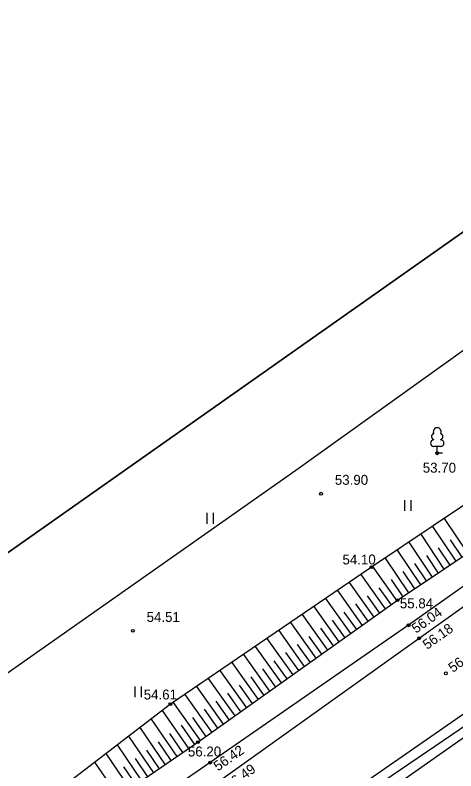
# Model space of a CAD drawing. Extents: x 642058 to 645301, y 6458176 to 6461004.
# Drawn here: x 643754 to 643785.1, y 6459013.1 to 6459066.4 of the extents above; entities that cross this region are included whole.
import ezdxf

# ---------------------------------------------------------------- set-up
doc = ezdxf.new("R2010")
doc.units = 0
for name, color, linetype in [('HALJASTUS', 7, 'Continuous'), ('KORGUS', 7, 'Continuous'), ('MOOTPIIR', 7, 'Continuous'), ('PIIR', 7, 'Continuous'), ('PUU', 7, 'Continuous'), ('RELJEEF', 7, 'Continuous'), ('SITRASS', 7, 'Continuous'), ('TEE', 7, 'Continuous')]:
    doc.layers.add(name, color=color, linetype=linetype)

msp = doc.modelspace()

# ---------------------------------------------------------------- linework, layer by layer
at = {"layer": 'HALJASTUS'}
for p, q in [((643781.467, 6459032.192), (643781.467, 6459031.431)), ((643781.922, 6459032.192), (643781.922, 6459031.431)), ((643767.532, 6459031.287), (643767.532, 6459030.526)), ((643767.987, 6459031.287), (643767.987, 6459030.526)), ((643762.464, 6459019.071), (643762.464, 6459018.31)), ((643762.92, 6459019.071), (643762.92, 6459018.31))]:
    msp.add_line(p, q, dxfattribs=at)
at = {"layer": 'KORGUS'}
for centre in [(643783.772, 6459035.492), (643775.586, 6459032.647), (643779.154, 6459027.467), (643780.98, 6459025.146), (643781.758, 6459023.379), (643762.322, 6459022.991), (643782.497, 6459022.463), (643784.376, 6459019.995), (643764.969, 6459017.821), (643766.906, 6459015.142), (643767.779, 6459013.708)]:
    msp.add_circle(centre, 0.1, dxfattribs=at)
at = {"layer": 'MOOTPIIR'}
msp.add_lwpolyline([(644215.384, 6459320.802), (644201.559, 6459345.199), (644180.415, 6459334.356), (644173.909, 6459318.362), (644132.977, 6459286.376), (644049.215, 6459223.215), (644006.657, 6459206.138), (643914.763, 6459145.688), (643865.157, 6459105.57), (643803.352, 6459055.421), (643773.805, 6459034.277), (643720.945, 6458997.14), (643689.501, 6458973.015), (643658.056, 6458947.263), (643618.209, 6458919.071), (643594.354, 6458898.198), (643579.445, 6458880.85), (643559.657, 6458854.013), (643498.394, 6458756.969), (643471.829, 6458715.766), (643425.475, 6458678.087)], dxfattribs=at)
at = {"layer": 'PIIR'}
msp.add_lwpolyline([(643656.9, 6458899.63), (643722.88, 6458947.92), (643718.63, 6458952.16), (643800.07, 6459009.21), (643793.52, 6459014.42), (643827.31, 6459038.06), (643847.13, 6459051.93), (643867.91, 6459066.47), (643889.9, 6459081.86), (643927.84, 6459108.41), (643964.95, 6459134.38), (643993.52, 6459154.38), (644023.03, 6459175.03), (644190.9, 6459291.39), (644186.56, 6459318.64), (644157.96, 6459378.66), (644153.6, 6459299.18), (644034.36, 6459208.07), (644022.77, 6459217.59), (643809.18, 6459067.72), (643646.86, 6458953.41)], dxfattribs=at)
msp.add_lwpolyline([(643612.66, 6459226.39), (643231.39, 6459113.61), (643296.2, 6459062.01), (643353.46, 6459016.42), (643428.46, 6458956.71), (643563.14, 6458875.17), (643590.59, 6458908.26), (643604.86, 6458918.74), (643625.38, 6458937.66), (643646.86, 6458953.41), (643809.18, 6459067.72)], close=True, dxfattribs=at)
at = {"layer": 'PUU'}
for p, q in [((643784.012, 6459035.967), (643783.532, 6459035.967)), ((643783.772, 6459035.492), (643783.772, 6459035.967)), ((643784.152, 6459035.492), (643783.772, 6459035.492))]:
    msp.add_line(p, q, dxfattribs=at)
for centre, radius, start, end in [((643783.772, 6459037.012), 0.277, 332.5799, 207.4201), ((643783.602, 6459036.665), 0.233, 109.0217, 253.1415), ((643783.942, 6459036.665), 0.233, 286.8508, 70.9859), ((643783.535, 6459036.204), 0.238, 90.0016, 269.3953), ((643784.009, 6459036.204), 0.238, 270.6047, 89.9984)]:
    msp.add_arc(centre, radius, start, end, dxfattribs=at)
at = {"layer": 'RELJEEF'}
for p, q in [((643784.267, 6459030.903), (643785.911, 6459028.448)), ((643783.437, 6459030.345), (643785.08, 6459027.891)), ((643782.607, 6459029.788), (643784.249, 6459027.335)), ((643784.674, 6459029.397), (643785.496, 6459028.17)), ((643781.777, 6459029.23), (643783.418, 6459026.779)), ((643783.844, 6459028.84), (643784.665, 6459027.613)), ((643780.947, 6459028.672), (643782.588, 6459026.222)), ((643783.013, 6459028.283), (643783.834, 6459027.057)), ((643780.117, 6459028.114), (643781.757, 6459025.666)), ((643782.183, 6459027.726), (643783.003, 6459026.5)), ((643779.219, 6459027.511), (643780.927, 6459025.108)), ((643781.352, 6459027.169), (643782.172, 6459025.944)), ((643778.392, 6459026.949), (643780.112, 6459024.529)), ((643780.522, 6459026.612), (643781.341, 6459025.388)), ((643777.564, 6459026.386), (643779.297, 6459023.949)), ((643776.737, 6459025.824), (643778.481, 6459023.37)), ((643779.662, 6459026.024), (643780.519, 6459024.818)), ((643775.91, 6459025.261), (643777.666, 6459022.791)), ((643778.841, 6459025.453), (643779.704, 6459024.239)), ((643775.083, 6459024.699), (643776.851, 6459022.211)), ((643778.02, 6459024.882), (643778.889, 6459023.66)), ((643774.256, 6459024.136), (643776.036, 6459021.632)), ((643777.199, 6459024.311), (643778.074, 6459023.08)), ((643773.429, 6459023.574), (643775.221, 6459021.053)), ((643776.378, 6459023.74), (643777.259, 6459022.501)), ((643772.602, 6459023.011), (643774.406, 6459020.473)), ((643775.557, 6459023.17), (643776.444, 6459021.922)), ((643771.775, 6459022.449), (643773.591, 6459019.894)), ((643774.736, 6459022.599), (643775.629, 6459021.342)), ((643770.948, 6459021.887), (643772.776, 6459019.314)), ((643773.915, 6459022.028), (643774.814, 6459020.763)), ((643770.121, 6459021.324), (643771.961, 6459018.735)), ((643773.093, 6459021.457), (643773.999, 6459020.184)), ((643769.293, 6459020.762), (643771.146, 6459018.156)), ((643772.272, 6459020.886), (643773.184, 6459019.604)), ((643768.466, 6459020.199), (643770.331, 6459017.576)), ((643771.451, 6459020.315), (643772.368, 6459019.025)), ((643770.63, 6459019.744), (643771.553, 6459018.445)), ((643767.639, 6459019.637), (643769.516, 6459016.997)), ((643769.809, 6459019.173), (643770.738, 6459017.866)), ((643766.812, 6459019.074), (643768.701, 6459016.418)), ((643768.988, 6459018.602), (643769.923, 6459017.287)), ((643765.985, 6459018.512), (643767.886, 6459015.838)), ((643765.158, 6459017.95), (643767.07, 6459015.259)), ((643768.167, 6459018.031), (643769.108, 6459016.707)), ((643764.403, 6459017.387), (643766.247, 6459014.691)), ((643767.346, 6459017.461), (643768.293, 6459016.128)), ((643763.608, 6459016.778), (643765.422, 6459014.127)), ((643766.525, 6459016.89), (643767.478, 6459015.549)), ((643762.813, 6459016.169), (643764.596, 6459013.562)), ((643765.73, 6459016.333), (643766.66, 6459014.974)), ((643762.018, 6459015.56), (643763.771, 6459012.998)), ((643764.92, 6459015.746), (643765.834, 6459014.409)), ((643761.223, 6459014.951), (643762.946, 6459012.433)), ((643764.11, 6459015.159), (643765.009, 6459013.845)), ((643760.428, 6459014.342), (643762.12, 6459011.869)), ((643763.3, 6459014.572), (643764.184, 6459013.28)), ((643762.49, 6459013.986), (643763.358, 6459012.715)), ((643759.633, 6459013.733), (643761.295, 6459011.304)), ((643761.679, 6459013.399), (643762.533, 6459012.151))]:
    msp.add_line(p, q, dxfattribs=at)
for points in [[(643836.882, 6459066.252), (643835.173, 6459065.989), (643818.328, 6459054.124), (643805.902, 6459045.629), (643798.74, 6459040.694), (643797.079, 6459039.078), (643796.817, 6459038.408), (643795.097, 6459037.148), (643794.446, 6459037.488), (643792.169, 6459036.213), (643779.154, 6459027.467), (643764.969, 6459017.821), (643752.227, 6459008.059), (643739.18, 6458999.474), (643724.313, 6458988.33), (643713.611, 6458980.788), (643711.994, 6458978.901)], [(643711.994, 6458978.901), (643714.412, 6458979.222), (643725.076, 6458986.703), (643740.85, 6458997.259), (643753.703, 6459006.111), (643766.906, 6459015.142), (643780.98, 6459025.146), (643794.107, 6459033.935), (643807.537, 6459043.97), (643819.847, 6459052.24), (643836.087, 6459064.717), (643836.882, 6459066.252)]]:
    msp.add_lwpolyline(points, dxfattribs=at)
at = {"layer": 'SITRASS'}
msp.add_lwpolyline([(643802.683, 6459028.281), (643790.802, 6459019.73), (643776.997, 6459010.36), (643764.029, 6459001.313), (643749.493, 6458991.509), (643736.652, 6458982.151), (643725.154, 6458974.276), (643713.094, 6458965.548), (643701.184, 6458957.046)], dxfattribs=at)
at = {"layer": 'TEE'}
for points in [[(644030.572, 6459198.243), (644013.966, 6459187.936), (644000.604, 6459177.66), (643985.154, 6459167.092), (643969.48, 6459156.217), (643953.205, 6459144.987), (643940, 6459135.692), (643921.406, 6459122.227), (643909.19, 6459113.973), (643892.854, 6459102.189), (643872.389, 6459087.76), (643855.153, 6459075.547), (643838.441, 6459063.326), (643820.906, 6459050.599), (643808.741, 6459042.41), (643794.981, 6459032.736), (643781.758, 6459023.379), (643767.779, 6459013.708), (643754.16, 6459004.29), (643741.709, 6458995.729), (643726.123, 6458984.918), (643715.741, 6458977.466), (643698.005, 6458964.686)], [(643698.804, 6458963.743), (643716.535, 6458975.974), (643726.991, 6458983.46), (643742.569, 6458994.441), (643754.979, 6459003.299), (643768.532, 6459012.499), (643782.497, 6459022.463), (643795.509, 6459031.745), (643809.358, 6459041.582), (643821.431, 6459049.872), (643839.245, 6459062.298), (643855.954, 6459074.175), (643873.161, 6459086.06), (643893.882, 6459100.647), (643910.145, 6459112.076), (643922.526, 6459120.568), (643941.273, 6459133.824), (643954.222, 6459143.317), (643970.82, 6459154.219), (643986.343, 6459165.195), (644001.758, 6459176.328), (644015.409, 6459186.031), (644031.259, 6459197.191)], [(644034.774, 6459192.623), (644019.157, 6459181.036), (644005.366, 6459171.407), (643989.228, 6459160.188), (643974.168, 6459149.526), (643957.268, 6459138.042), (643944.201, 6459128.839), (643925.338, 6459115.433), (643913.595, 6459107.253), (643897.137, 6459095.611), (643876.395, 6459080.996), (643859.133, 6459068.925), (643842.728, 6459057.559), (643824.261, 6459044.493), (643812.663, 6459036.21), (643799.453, 6459026.987), (643785.926, 6459017.328), (643771.442, 6459007.284), (643759.149, 6458998.834), (643745.655, 6458989.599), (643730.5, 6458978.585), (643719.795, 6458970.843), (643702.196, 6458958.543)], [(643752.932, 6458973.152), (643747.077, 6458976.309), (643742.207, 6458979.607), (643741.173, 6458980.883), (643740.776, 6458982.581), (643743.012, 6458985.087), (643746.833, 6458988.325), (643760.068, 6458997.63), (643772.222, 6459006.066), (643786.636, 6459016.188), (643800.498, 6459025.762), (643813.299, 6459035.01), (643825.173, 6459043.359), (643843.546, 6459056.026)]]:
    msp.add_lwpolyline(points, dxfattribs=at)

# ---------------------------------------------------------------- texts
at = {"layer": 'KORGUS'}
for s, p in [('53.70', (643782.756, 6459034.126)), ('53.90', (643776.561, 6459033.272)), ('54.10', (643777.098, 6459027.662)), ('55.84', (643781.141, 6459024.572)), ('54.51', (643763.297, 6459023.616)), ('54.61', (643763.094, 6459018.152)), ('56.20', (643766.207, 6459014.138))]:
    msp.add_text(s, height=0.7, dxfattribs=at).set_placement(p)
for s, rotation, p in [('56.04', 35.2844, (643782.283, 6459022.778)), ('56.18', 35.5018, (643783.064, 6459021.638)), ('56.36', 35.5018, (643784.873, 6459020.018)), ('56.42', 34.6764, (643768.316, 6459013.08)), ('56.49', 35.5078, (643769.144, 6459011.742))]:
    msp.add_text(s, height=0.7, rotation=rotation, dxfattribs=at).set_placement(p)

doc.saveas('drawing.dxf')
